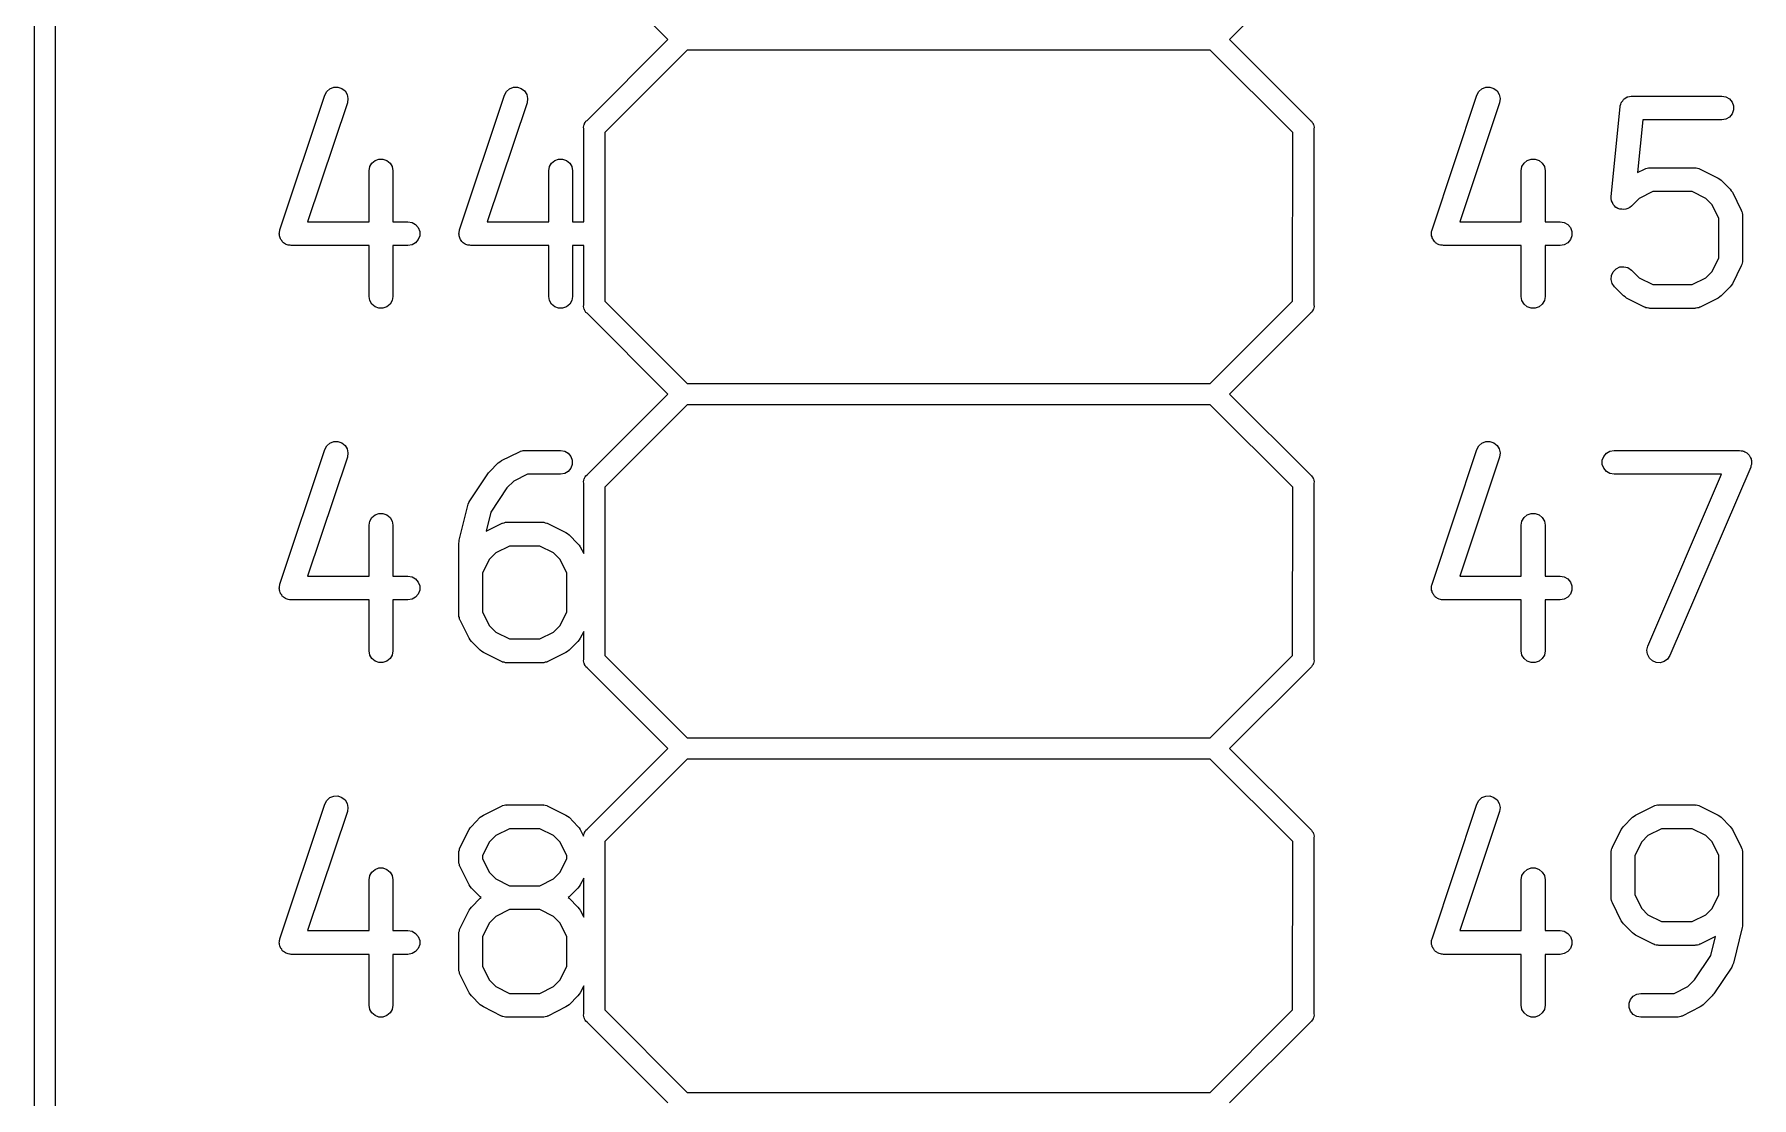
# Model space of a CAD drawing. Extents: x 91 to 202, y -131 to -74.
# Drawn here: x 186.43 to 198.73, y -117.65 to -110.03 of the extents above; entities that cross this region are included whole.
import ezdxf

# ---------------------------------------------------------------- set-up
doc = ezdxf.new("R2010")
doc.units = 0
doc.header["$MEASUREMENT"] = 0
doc.layers.add('BLACK', color=7, linetype='CONTINUOUS')

msp = doc.modelspace()

# ---------------------------------------------------------------- linework, layer by layer
at = {"layer": 'BLACK', "linetype": 'CONTINUOUS'}
for p, q in [((186.425, -120.355), (186.425, -108.667)), ((186.575, -108.667), (186.575, -120.327)), ((190.964, -110.071), (190.385, -109.492)), ((195.568, -109.492), (194.989, -110.071)), ((190.385, -110.65), (190.964, -110.071)), ((194.989, -110.071), (195.568, -110.65)), ((191.103, -110.147), (190.513, -110.737)), ((194.85, -110.147), (191.103, -110.147)), ((195.441, -110.737), (194.85, -110.147)), ((188.184, -111.434), (188.506, -110.469)), ((188.506, -110.469), (188.52, -110.443)), ((188.52, -110.443), (188.542, -110.423)), ((188.542, -110.423), (188.57, -110.412)), ((188.57, -110.412), (188.599, -110.411)), ((188.599, -110.411), (188.627, -110.421)), ((188.627, -110.421), (188.651, -110.439)), ((188.651, -110.439), (188.666, -110.464)), ((188.666, -110.464), (188.672, -110.493)), ((189.471, -111.434), (189.793, -110.469)), ((189.793, -110.469), (189.807, -110.443)), ((189.807, -110.443), (189.829, -110.423)), ((189.829, -110.423), (189.857, -110.412)), ((189.857, -110.412), (189.886, -110.411)), ((189.886, -110.411), (189.914, -110.421)), ((189.914, -110.421), (189.938, -110.439)), ((189.938, -110.439), (189.953, -110.464)), ((189.953, -110.464), (189.959, -110.493)), ((196.439, -111.434), (196.761, -110.469)), ((196.761, -110.469), (196.775, -110.443)), ((196.775, -110.443), (196.797, -110.423)), ((196.797, -110.423), (196.825, -110.412)), ((196.825, -110.412), (196.854, -110.411)), ((196.854, -110.411), (196.882, -110.421)), ((196.882, -110.421), (196.906, -110.439)), ((196.906, -110.439), (196.921, -110.464)), ((196.921, -110.464), (196.927, -110.493)), ((197.816, -110.495), (197.827, -110.489)), ((197.827, -110.489), (197.836, -110.482)), ((197.836, -110.482), (197.839, -110.482)), ((197.839, -110.482), (197.842, -110.48)), ((197.842, -110.48), (197.854, -110.478)), ((197.854, -110.478), (197.865, -110.475)), ((197.865, -110.475), (197.868, -110.475)), ((197.868, -110.475), (197.871, -110.475)), ((197.871, -110.475), (198.515, -110.475)), ((198.515, -110.475), (198.544, -110.48)), ((198.544, -110.48), (198.57, -110.495)), ((188.668, -110.523), (188.383, -111.376)), ((188.672, -110.493), (188.668, -110.523)), ((189.955, -110.523), (189.67, -111.376)), ((189.959, -110.493), (189.955, -110.523)), ((196.923, -110.523), (196.638, -111.376)), ((196.927, -110.493), (196.923, -110.523)), ((197.722, -111.195), (197.786, -110.552)), ((197.786, -110.552), (197.787, -110.549)), ((197.787, -110.545), (197.791, -110.534)), ((197.787, -110.549), (197.787, -110.545)), ((197.791, -110.534), (197.794, -110.523)), ((197.794, -110.523), (197.796, -110.521)), ((197.796, -110.521), (197.797, -110.518)), ((197.797, -110.518), (197.805, -110.509)), ((197.805, -110.509), (197.812, -110.499)), ((197.812, -110.499), (197.814, -110.497)), ((197.814, -110.497), (197.816, -110.495)), ((198.57, -110.495), (198.589, -110.518)), ((198.589, -110.603), (198.57, -110.626)), ((198.589, -110.518), (198.599, -110.545)), ((198.599, -110.575), (198.589, -110.603)), ((198.599, -110.545), (198.599, -110.575)), ((190.36, -110.699), (190.362, -110.689)), ((190.361, -110.709), (190.36, -110.699)), ((190.361, -111.376), (190.361, -110.709)), ((190.362, -110.689), (190.364, -110.679)), ((190.364, -110.679), (190.366, -110.676)), ((190.366, -110.676), (190.367, -110.673)), ((190.367, -110.673), (190.372, -110.665)), ((190.372, -110.665), (190.377, -110.656)), ((190.377, -110.656), (190.385, -110.65)), ((195.568, -110.65), (195.576, -110.656)), ((195.576, -110.656), (195.581, -110.665)), ((195.581, -110.665), (195.587, -110.673)), ((195.587, -110.673), (195.588, -110.676)), ((195.588, -110.676), (195.589, -110.679)), ((195.589, -110.679), (195.591, -110.689)), ((195.591, -110.689), (195.594, -110.699)), ((195.594, -110.699), (195.593, -110.709)), ((195.593, -110.709), (195.593, -111.972)), ((197.949, -110.646), (197.911, -111.024)), ((198.515, -110.646), (197.949, -110.646)), ((198.544, -110.64), (198.515, -110.646)), ((198.57, -110.626), (198.544, -110.64)), ((190.513, -110.737), (190.513, -111.944)), ((195.44, -111.944), (195.441, -110.737)), ((188.823, -111.011), (188.828, -110.981)), ((188.828, -110.981), (188.843, -110.956)), ((188.843, -110.956), (188.866, -110.937)), ((188.866, -110.937), (188.894, -110.927)), ((188.894, -110.927), (188.923, -110.927)), ((188.923, -110.927), (188.951, -110.937)), ((188.951, -110.937), (188.974, -110.956)), ((188.974, -110.956), (188.989, -110.981)), ((188.989, -110.981), (188.994, -111.011)), ((190.11, -111.011), (190.115, -110.981)), ((190.115, -110.981), (190.13, -110.956)), ((190.13, -110.956), (190.153, -110.937)), ((190.153, -110.937), (190.181, -110.927)), ((190.181, -110.927), (190.21, -110.927)), ((190.21, -110.927), (190.238, -110.937)), ((190.238, -110.937), (190.261, -110.956)), ((190.261, -110.956), (190.276, -110.981)), ((190.276, -110.981), (190.281, -111.011)), ((197.078, -111.011), (197.083, -110.981)), ((197.083, -110.981), (197.098, -110.956)), ((197.098, -110.956), (197.121, -110.937)), ((197.121, -110.937), (197.149, -110.927)), ((197.149, -110.927), (197.178, -110.927)), ((197.178, -110.927), (197.206, -110.937)), ((197.206, -110.937), (197.229, -110.956)), ((197.229, -110.956), (197.244, -110.981)), ((197.244, -110.981), (197.249, -111.011)), ((188.823, -111.376), (188.823, -111.011)), ((188.994, -111.011), (188.994, -111.376)), ((190.11, -111.376), (190.11, -111.011)), ((190.281, -111.011), (190.281, -111.376)), ((197.078, -111.376), (197.078, -111.011)), ((197.249, -111.011), (197.249, -111.376)), ((197.911, -111.024), (197.962, -110.999)), ((197.962, -110.999), (197.967, -110.997)), ((197.967, -110.997), (197.971, -110.995)), ((197.971, -110.995), (197.981, -110.993)), ((197.981, -110.993), (197.99, -110.99)), ((197.99, -110.99), (197.995, -110.99)), ((197.995, -110.99), (198, -110.99)), ((198, -110.99), (198.322, -110.99)), ((198.322, -110.99), (198.327, -110.99)), ((198.327, -110.99), (198.331, -110.99)), ((198.331, -110.99), (198.341, -110.993)), ((198.341, -110.993), (198.351, -110.995)), ((198.351, -110.995), (198.355, -110.997)), ((198.355, -110.997), (198.36, -110.999)), ((198.36, -110.999), (198.489, -111.063)), ((198.489, -111.063), (198.5, -111.071)), ((198.5, -111.071), (198.511, -111.079)), ((198.511, -111.079), (198.575, -111.143)), ((197.722, -111.196), (197.722, -111.195)), ((197.723, -111.21), (197.722, -111.196)), ((197.722, -111.196), (197.722, -111.196)), ((197.724, -111.225), (197.723, -111.21)), ((197.725, -111.226), (197.724, -111.225)), ((197.724, -111.225), (197.724, -111.225)), ((197.731, -111.239), (197.725, -111.226)), ((197.922, -111.209), (197.867, -111.264)), ((198.02, -111.16), (197.922, -111.209)), ((198.302, -111.16), (198.02, -111.16)), ((198.4, -111.209), (198.302, -111.16)), ((198.445, -111.254), (198.4, -111.209)), ((198.575, -111.143), (198.583, -111.154)), ((198.583, -111.154), (198.591, -111.165)), ((198.591, -111.165), (198.655, -111.294)), ((197.736, -111.252), (197.731, -111.239)), ((197.737, -111.252), (197.736, -111.252)), ((197.737, -111.253), (197.737, -111.252)), ((197.747, -111.263), (197.737, -111.253)), ((197.757, -111.273), (197.747, -111.263)), ((197.758, -111.273), (197.757, -111.273)), ((197.758, -111.274), (197.758, -111.273)), ((197.771, -111.28), (197.758, -111.274)), ((197.784, -111.286), (197.771, -111.28)), ((197.785, -111.286), (197.784, -111.286)), ((197.784, -111.286), (197.784, -111.286)), ((197.799, -111.287), (197.785, -111.286)), ((197.813, -111.289), (197.799, -111.287)), ((197.814, -111.289), (197.813, -111.289)), ((197.828, -111.285), (197.814, -111.289)), ((197.814, -111.289), (197.814, -111.289)), ((197.842, -111.281), (197.828, -111.285)), ((197.843, -111.281), (197.842, -111.281)), ((197.855, -111.273), (197.843, -111.281)), ((197.843, -111.281), (197.843, -111.281)), ((197.867, -111.265), (197.855, -111.273)), ((197.867, -111.264), (197.867, -111.264)), ((197.867, -111.264), (197.867, -111.265)), ((198.494, -111.352), (198.445, -111.254)), ((198.655, -111.294), (198.657, -111.299)), ((198.657, -111.299), (198.659, -111.303)), ((198.659, -111.303), (198.661, -111.313)), ((198.661, -111.313), (198.664, -111.323)), ((198.664, -111.323), (198.664, -111.327)), ((198.664, -111.327), (198.664, -111.332)), ((198.664, -111.332), (198.664, -111.654)), ((188.18, -111.463), (188.181, -111.455)), ((188.181, -111.47), (188.18, -111.463)), ((188.181, -111.446), (188.183, -111.44)), ((188.181, -111.455), (188.181, -111.446)), ((188.181, -111.476), (188.181, -111.47)), ((188.183, -111.44), (188.184, -111.434)), ((188.383, -111.376), (188.823, -111.376)), ((188.994, -111.376), (189.102, -111.376)), ((189.102, -111.376), (189.131, -111.381)), ((189.131, -111.381), (189.156, -111.396)), ((189.156, -111.396), (189.175, -111.418)), ((189.175, -111.418), (189.186, -111.446)), ((189.186, -111.446), (189.186, -111.476)), ((189.467, -111.463), (189.468, -111.455)), ((189.468, -111.47), (189.467, -111.463)), ((189.468, -111.446), (189.47, -111.44)), ((189.468, -111.455), (189.468, -111.446)), ((189.468, -111.476), (189.468, -111.47)), ((189.47, -111.44), (189.471, -111.434)), ((189.67, -111.376), (190.11, -111.376)), ((190.281, -111.376), (190.361, -111.376)), ((196.435, -111.463), (196.436, -111.455)), ((196.436, -111.47), (196.435, -111.463)), ((196.436, -111.446), (196.438, -111.44)), ((196.436, -111.455), (196.436, -111.446)), ((196.436, -111.476), (196.436, -111.47)), ((196.438, -111.44), (196.439, -111.434)), ((196.638, -111.376), (197.078, -111.376)), ((197.249, -111.376), (197.357, -111.376)), ((197.357, -111.376), (197.386, -111.381)), ((197.386, -111.381), (197.411, -111.396)), ((197.411, -111.396), (197.43, -111.418)), ((197.43, -111.418), (197.441, -111.446)), ((197.441, -111.446), (197.441, -111.476)), ((198.494, -111.634), (198.494, -111.352)), ((188.184, -111.484), (188.181, -111.476)), ((188.186, -111.492), (188.184, -111.484)), ((188.189, -111.498), (188.186, -111.492)), ((188.191, -111.504), (188.189, -111.498)), ((188.197, -111.51), (188.191, -111.504)), ((188.201, -111.518), (188.197, -111.51)), ((188.206, -111.522), (188.201, -111.518)), ((188.21, -111.526), (188.206, -111.522)), ((188.218, -111.531), (188.21, -111.526)), ((188.224, -111.536), (188.218, -111.531)), ((188.23, -111.538), (188.224, -111.536)), ((188.236, -111.541), (188.23, -111.538)), ((188.244, -111.543), (188.236, -111.541)), ((188.253, -111.545), (188.244, -111.543)), ((188.259, -111.545), (188.253, -111.545)), ((188.265, -111.546), (188.259, -111.545)), ((188.823, -111.546), (188.265, -111.546)), ((188.823, -111.911), (188.823, -111.546)), ((189.102, -111.546), (188.994, -111.546)), ((188.994, -111.546), (188.994, -111.911)), ((189.131, -111.541), (189.102, -111.546)), ((189.156, -111.526), (189.131, -111.541)), ((189.175, -111.504), (189.156, -111.526)), ((189.186, -111.476), (189.175, -111.504)), ((189.471, -111.484), (189.468, -111.476)), ((189.473, -111.492), (189.471, -111.484)), ((189.476, -111.498), (189.473, -111.492)), ((189.478, -111.504), (189.476, -111.498)), ((189.484, -111.51), (189.478, -111.504)), ((189.488, -111.518), (189.484, -111.51)), ((189.493, -111.522), (189.488, -111.518)), ((189.497, -111.526), (189.493, -111.522)), ((189.505, -111.531), (189.497, -111.526)), ((189.511, -111.536), (189.505, -111.531)), ((189.517, -111.538), (189.511, -111.536)), ((189.523, -111.541), (189.517, -111.538)), ((189.531, -111.543), (189.523, -111.541)), ((189.539, -111.545), (189.531, -111.543)), ((189.546, -111.545), (189.539, -111.545)), ((189.552, -111.546), (189.546, -111.545)), ((190.11, -111.546), (189.552, -111.546)), ((190.11, -111.911), (190.11, -111.546)), ((190.361, -111.546), (190.281, -111.546)), ((190.281, -111.546), (190.281, -111.911)), ((190.361, -111.972), (190.361, -111.546)), ((196.439, -111.484), (196.436, -111.476)), ((196.441, -111.492), (196.439, -111.484)), ((196.444, -111.498), (196.441, -111.492)), ((196.446, -111.504), (196.444, -111.498)), ((196.452, -111.51), (196.446, -111.504)), ((196.456, -111.518), (196.452, -111.51)), ((196.461, -111.522), (196.456, -111.518)), ((196.465, -111.526), (196.461, -111.522)), ((196.473, -111.531), (196.465, -111.526)), ((196.479, -111.536), (196.473, -111.531)), ((196.485, -111.538), (196.479, -111.536)), ((196.491, -111.541), (196.485, -111.538)), ((196.499, -111.543), (196.491, -111.541)), ((196.508, -111.545), (196.499, -111.543)), ((196.514, -111.545), (196.508, -111.545)), ((196.52, -111.546), (196.514, -111.545)), ((197.078, -111.546), (196.52, -111.546)), ((197.078, -111.911), (197.078, -111.546)), ((197.357, -111.546), (197.249, -111.546)), ((197.249, -111.546), (197.249, -111.911)), ((197.386, -111.541), (197.357, -111.546)), ((197.411, -111.526), (197.386, -111.541)), ((197.43, -111.504), (197.411, -111.526)), ((197.441, -111.476), (197.43, -111.504)), ((197.737, -111.734), (197.758, -111.713)), ((197.758, -111.713), (197.785, -111.7)), ((197.785, -111.7), (197.814, -111.698)), ((197.814, -111.698), (197.843, -111.705)), ((197.843, -111.705), (197.867, -111.722)), ((198.445, -111.732), (198.494, -111.634)), ((198.655, -111.692), (198.591, -111.821)), ((198.657, -111.688), (198.655, -111.692)), ((198.659, -111.683), (198.657, -111.688)), ((198.661, -111.673), (198.659, -111.683)), ((198.664, -111.664), (198.661, -111.673)), ((198.664, -111.654), (198.664, -111.659)), ((198.664, -111.659), (198.664, -111.664)), ((197.722, -111.79), (197.725, -111.761)), ((197.73, -111.819), (197.722, -111.79)), ((197.725, -111.761), (197.737, -111.734)), ((197.747, -111.843), (197.73, -111.819)), ((197.811, -111.907), (197.747, -111.843)), ((197.867, -111.722), (197.922, -111.777)), ((197.922, -111.777), (198.02, -111.826)), ((198.02, -111.826), (198.302, -111.826)), ((198.302, -111.826), (198.4, -111.777)), ((198.4, -111.777), (198.445, -111.732)), ((198.575, -111.843), (198.511, -111.907)), ((198.583, -111.832), (198.575, -111.843)), ((198.591, -111.821), (198.583, -111.832)), ((188.828, -111.941), (188.823, -111.911)), ((188.843, -111.966), (188.828, -111.941)), ((188.866, -111.985), (188.843, -111.966)), ((188.974, -111.966), (188.951, -111.985)), ((188.989, -111.941), (188.974, -111.966)), ((188.994, -111.911), (188.989, -111.941)), ((190.115, -111.941), (190.11, -111.911)), ((190.13, -111.966), (190.115, -111.941)), ((190.153, -111.985), (190.13, -111.966)), ((190.261, -111.966), (190.238, -111.985)), ((190.276, -111.941), (190.261, -111.966)), ((190.281, -111.911), (190.276, -111.941)), ((190.513, -111.944), (191.103, -112.535)), ((194.85, -112.535), (195.44, -111.944)), ((197.083, -111.941), (197.078, -111.911)), ((197.098, -111.966), (197.083, -111.941)), ((197.121, -111.985), (197.098, -111.966)), ((197.229, -111.966), (197.206, -111.985)), ((197.244, -111.941), (197.229, -111.966)), ((197.249, -111.911), (197.244, -111.941)), ((197.822, -111.915), (197.811, -111.907)), ((197.833, -111.923), (197.822, -111.915)), ((197.962, -111.988), (197.833, -111.923)), ((198.489, -111.923), (198.36, -111.988)), ((198.5, -111.915), (198.489, -111.923)), ((198.511, -111.907), (198.5, -111.915)), ((188.894, -111.995), (188.866, -111.985)), ((188.923, -111.995), (188.894, -111.995)), ((188.951, -111.985), (188.923, -111.995)), ((190.181, -111.995), (190.153, -111.985)), ((190.21, -111.995), (190.181, -111.995)), ((190.238, -111.985), (190.21, -111.995)), ((190.36, -111.983), (190.361, -111.972)), ((190.362, -111.992), (190.36, -111.983)), ((190.364, -112.002), (190.362, -111.992)), ((190.366, -112.005), (190.364, -112.002)), ((190.367, -112.008), (190.366, -112.005)), ((190.372, -112.017), (190.367, -112.008)), ((190.377, -112.026), (190.372, -112.017)), ((190.385, -112.032), (190.377, -112.026)), ((190.964, -112.611), (190.385, -112.032)), ((195.568, -112.032), (194.989, -112.611)), ((195.576, -112.026), (195.568, -112.032)), ((195.581, -112.017), (195.576, -112.026)), ((195.587, -112.008), (195.581, -112.017)), ((195.588, -112.005), (195.587, -112.008)), ((195.589, -112.002), (195.588, -112.005)), ((195.591, -111.992), (195.589, -112.002)), ((195.594, -111.983), (195.591, -111.992)), ((195.593, -111.972), (195.594, -111.983)), ((197.149, -111.995), (197.121, -111.985)), ((197.178, -111.995), (197.149, -111.995)), ((197.206, -111.985), (197.178, -111.995)), ((197.967, -111.989), (197.962, -111.988)), ((197.971, -111.992), (197.967, -111.989)), ((197.981, -111.993), (197.971, -111.992)), ((197.99, -111.996), (197.981, -111.993)), ((197.995, -111.996), (197.99, -111.996)), ((198, -111.997), (197.995, -111.996)), ((198.322, -111.997), (198, -111.997)), ((198.327, -111.996), (198.322, -111.997)), ((198.331, -111.996), (198.327, -111.996)), ((198.341, -111.993), (198.331, -111.996)), ((198.351, -111.992), (198.341, -111.993)), ((198.355, -111.989), (198.351, -111.992)), ((198.36, -111.988), (198.355, -111.989)), ((191.103, -112.535), (194.85, -112.535)), ((190.385, -113.19), (190.964, -112.611)), ((191.103, -112.687), (190.513, -113.277)), ((194.85, -112.687), (191.103, -112.687)), ((195.441, -113.277), (194.85, -112.687)), ((194.989, -112.611), (195.568, -113.19)), ((188.184, -113.974), (188.506, -113.009)), ((188.668, -113.063), (188.383, -113.916)), ((188.506, -113.009), (188.52, -112.983)), ((188.52, -112.983), (188.542, -112.963)), ((188.542, -112.963), (188.57, -112.952)), ((188.57, -112.952), (188.599, -112.951)), ((188.599, -112.951), (188.627, -112.961)), ((188.627, -112.961), (188.651, -112.979)), ((188.651, -112.979), (188.666, -113.004)), ((188.666, -113.004), (188.672, -113.033)), ((188.672, -113.033), (188.668, -113.063)), ((189.771, -113.088), (189.9, -113.024)), ((189.9, -113.024), (189.905, -113.022)), ((189.905, -113.022), (189.909, -113.02)), ((189.909, -113.02), (189.919, -113.018)), ((189.919, -113.018), (189.928, -113.015)), ((189.928, -113.015), (189.933, -113.016)), ((189.933, -113.016), (189.938, -113.015)), ((189.938, -113.015), (190.195, -113.015)), ((190.195, -113.015), (190.225, -113.02)), ((190.225, -113.02), (190.25, -113.035)), ((190.25, -113.035), (190.269, -113.058)), ((190.269, -113.058), (190.279, -113.085)), ((196.439, -113.974), (196.761, -113.009)), ((196.923, -113.063), (196.638, -113.916)), ((196.761, -113.009), (196.775, -112.983)), ((196.775, -112.983), (196.797, -112.963)), ((196.797, -112.963), (196.825, -112.952)), ((196.825, -112.952), (196.854, -112.951)), ((196.854, -112.951), (196.882, -112.961)), ((196.882, -112.961), (196.906, -112.979)), ((196.906, -112.979), (196.921, -113.004)), ((196.921, -113.004), (196.927, -113.033)), ((196.927, -113.033), (196.923, -113.063)), ((197.659, -113.085), (197.669, -113.058)), ((197.669, -113.058), (197.688, -113.035)), ((197.688, -113.035), (197.713, -113.02)), ((197.713, -113.02), (197.743, -113.015)), ((197.743, -113.015), (198.643, -113.015)), ((198.643, -113.015), (198.653, -113.017)), ((198.653, -113.017), (198.663, -113.017)), ((198.663, -113.017), (198.668, -113.019)), ((198.668, -113.019), (198.673, -113.02)), ((198.673, -113.02), (198.681, -113.025)), ((198.681, -113.025), (198.69, -113.029)), ((198.69, -113.029), (198.694, -113.032)), ((198.694, -113.032), (198.698, -113.035)), ((198.698, -113.035), (198.705, -113.042)), ((198.705, -113.042), (198.712, -113.049)), ((198.712, -113.049), (198.714, -113.054)), ((198.714, -113.054), (198.717, -113.058)), ((198.717, -113.058), (198.721, -113.067)), ((198.721, -113.067), (198.725, -113.076)), ((189.545, -113.375), (189.674, -113.182)), ((189.674, -113.182), (189.68, -113.175)), ((189.68, -113.175), (189.685, -113.169)), ((189.685, -113.169), (189.749, -113.104)), ((189.749, -113.104), (189.76, -113.096)), ((189.76, -113.096), (189.771, -113.088)), ((189.958, -113.186), (189.86, -113.235)), ((190.195, -113.186), (189.958, -113.186)), ((190.225, -113.18), (190.195, -113.186)), ((190.25, -113.166), (190.225, -113.18)), ((190.269, -113.143), (190.25, -113.166)), ((190.279, -113.115), (190.269, -113.143)), ((190.279, -113.085), (190.279, -113.115)), ((190.372, -113.205), (190.377, -113.196)), ((190.377, -113.196), (190.385, -113.19)), ((195.568, -113.19), (195.576, -113.196)), ((195.576, -113.196), (195.581, -113.205)), ((197.659, -113.115), (197.659, -113.085)), ((197.669, -113.143), (197.659, -113.115)), ((197.688, -113.166), (197.669, -113.143)), ((197.713, -113.18), (197.688, -113.166)), ((197.743, -113.186), (197.713, -113.18)), ((198.514, -113.186), (197.743, -113.186)), ((197.986, -114.418), (198.514, -113.186)), ((198.722, -113.134), (198.143, -114.485)), ((198.724, -113.124), (198.722, -113.134)), ((198.728, -113.115), (198.724, -113.124)), ((198.725, -113.076), (198.726, -113.081)), ((198.726, -113.081), (198.728, -113.085)), ((198.728, -113.085), (198.728, -113.095)), ((198.728, -113.095), (198.729, -113.105)), ((198.729, -113.105), (198.728, -113.11)), ((198.728, -113.11), (198.728, -113.115)), ((189.811, -113.283), (189.696, -113.457)), ((189.86, -113.235), (189.811, -113.283)), ((190.36, -113.239), (190.362, -113.229)), ((190.361, -113.249), (190.36, -113.239)), ((190.361, -113.754), (190.361, -113.249)), ((190.362, -113.229), (190.364, -113.219)), ((190.364, -113.219), (190.366, -113.216)), ((190.366, -113.216), (190.367, -113.213)), ((190.367, -113.213), (190.372, -113.205)), ((190.513, -113.277), (190.513, -114.484)), ((195.44, -114.484), (195.441, -113.277)), ((195.581, -113.205), (195.587, -113.213)), ((195.587, -113.213), (195.588, -113.216)), ((195.588, -113.216), (195.589, -113.219)), ((195.589, -113.219), (195.591, -113.229)), ((195.591, -113.229), (195.594, -113.239)), ((195.594, -113.239), (195.593, -113.249)), ((195.593, -113.249), (195.593, -114.512)), ((189.469, -113.659), (189.534, -113.401)), ((189.534, -113.401), (189.539, -113.388)), ((189.539, -113.388), (189.545, -113.375)), ((188.823, -113.551), (188.828, -113.521)), ((188.823, -113.916), (188.823, -113.551)), ((188.828, -113.521), (188.843, -113.496)), ((188.843, -113.496), (188.866, -113.477)), ((188.866, -113.477), (188.894, -113.467)), ((188.894, -113.467), (188.923, -113.467)), ((188.923, -113.467), (188.951, -113.477)), ((188.951, -113.477), (188.974, -113.496)), ((188.974, -113.496), (188.989, -113.521)), ((188.989, -113.521), (188.994, -113.551)), ((188.994, -113.551), (188.994, -113.916)), ((189.696, -113.457), (189.661, -113.594)), ((189.661, -113.594), (189.771, -113.539)), ((189.771, -113.539), (189.776, -113.537)), ((189.776, -113.537), (189.78, -113.535)), ((189.78, -113.535), (189.79, -113.533)), ((189.79, -113.533), (189.8, -113.53)), ((189.8, -113.53), (189.805, -113.53)), ((189.805, -113.53), (189.809, -113.53)), ((189.809, -113.53), (190.067, -113.53)), ((190.067, -113.53), (190.072, -113.53)), ((190.072, -113.53), (190.076, -113.53)), ((190.076, -113.53), (190.086, -113.533)), ((190.086, -113.533), (190.096, -113.535)), ((190.096, -113.535), (190.1, -113.537)), ((190.1, -113.537), (190.105, -113.539)), ((190.105, -113.539), (190.234, -113.603)), ((197.078, -113.551), (197.083, -113.521)), ((197.078, -113.916), (197.078, -113.551)), ((197.083, -113.521), (197.098, -113.496)), ((197.098, -113.496), (197.121, -113.477)), ((197.121, -113.477), (197.149, -113.467)), ((197.149, -113.467), (197.178, -113.467)), ((197.178, -113.467), (197.206, -113.477)), ((197.206, -113.477), (197.229, -113.496)), ((197.229, -113.496), (197.244, -113.521)), ((197.244, -113.521), (197.249, -113.551)), ((197.249, -113.551), (197.249, -113.916)), ((189.467, -113.679), (189.468, -113.669)), ((189.467, -114.194), (189.467, -113.679)), ((189.468, -113.669), (189.469, -113.659)), ((190.234, -113.603), (190.245, -113.611)), ((190.245, -113.611), (190.256, -113.619)), ((190.256, -113.619), (190.32, -113.683)), ((190.32, -113.683), (190.328, -113.694)), ((189.686, -113.794), (189.637, -113.892)), ((189.731, -113.749), (189.686, -113.794)), ((189.829, -113.7), (189.731, -113.749)), ((190.047, -113.7), (189.829, -113.7)), ((190.145, -113.749), (190.047, -113.7)), ((190.19, -113.794), (190.145, -113.749)), ((190.239, -113.892), (190.19, -113.794)), ((190.328, -113.694), (190.336, -113.705)), ((190.336, -113.705), (190.361, -113.754)), ((188.383, -113.916), (188.823, -113.916)), ((188.994, -113.916), (189.102, -113.916)), ((189.102, -113.916), (189.131, -113.921)), ((189.131, -113.921), (189.156, -113.936)), ((189.637, -113.892), (189.637, -114.174)), ((190.239, -114.174), (190.239, -113.892)), ((196.638, -113.916), (197.078, -113.916)), ((197.249, -113.916), (197.357, -113.916)), ((197.357, -113.916), (197.386, -113.921)), ((197.386, -113.921), (197.411, -113.936)), ((188.18, -114.003), (188.181, -113.995)), ((188.181, -114.01), (188.18, -114.003)), ((188.181, -113.986), (188.183, -113.98)), ((188.181, -113.995), (188.181, -113.986)), ((188.181, -114.016), (188.181, -114.01)), ((188.184, -114.024), (188.181, -114.016)), ((188.183, -113.98), (188.184, -113.974)), ((188.186, -114.032), (188.184, -114.024)), ((188.189, -114.038), (188.186, -114.032)), ((188.191, -114.044), (188.189, -114.038)), ((188.197, -114.05), (188.191, -114.044)), ((188.201, -114.058), (188.197, -114.05)), ((188.206, -114.062), (188.201, -114.058)), ((189.156, -113.936), (189.175, -113.958)), ((189.175, -114.044), (189.156, -114.066)), ((189.175, -113.958), (189.186, -113.986)), ((189.186, -114.016), (189.175, -114.044)), ((189.186, -113.986), (189.186, -114.016)), ((196.435, -114.003), (196.436, -113.995)), ((196.436, -114.01), (196.435, -114.003)), ((196.436, -113.986), (196.438, -113.98)), ((196.436, -113.995), (196.436, -113.986)), ((196.436, -114.016), (196.436, -114.01)), ((196.439, -114.024), (196.436, -114.016)), ((196.438, -113.98), (196.439, -113.974)), ((196.441, -114.032), (196.439, -114.024)), ((196.444, -114.038), (196.441, -114.032)), ((196.446, -114.044), (196.444, -114.038)), ((196.452, -114.05), (196.446, -114.044)), ((196.456, -114.058), (196.452, -114.05)), ((196.461, -114.062), (196.456, -114.058)), ((197.411, -113.936), (197.43, -113.958)), ((197.43, -114.044), (197.411, -114.066)), ((197.43, -113.958), (197.441, -113.986)), ((197.441, -114.016), (197.43, -114.044)), ((197.441, -113.986), (197.441, -114.016)), ((188.21, -114.066), (188.206, -114.062)), ((188.218, -114.071), (188.21, -114.066)), ((188.224, -114.076), (188.218, -114.071)), ((188.23, -114.078), (188.224, -114.076)), ((188.236, -114.081), (188.23, -114.078)), ((188.244, -114.083), (188.236, -114.081)), ((188.253, -114.085), (188.244, -114.083)), ((188.259, -114.085), (188.253, -114.085)), ((188.265, -114.086), (188.259, -114.085)), ((188.823, -114.086), (188.265, -114.086)), ((188.823, -114.451), (188.823, -114.086)), ((189.102, -114.086), (188.994, -114.086)), ((188.994, -114.086), (188.994, -114.451)), ((189.131, -114.081), (189.102, -114.086)), ((189.156, -114.066), (189.131, -114.081)), ((189.637, -114.174), (189.686, -114.272)), ((190.19, -114.272), (190.239, -114.174)), ((196.465, -114.066), (196.461, -114.062)), ((196.473, -114.071), (196.465, -114.066)), ((196.479, -114.076), (196.473, -114.071)), ((196.485, -114.078), (196.479, -114.076)), ((196.491, -114.081), (196.485, -114.078)), ((196.499, -114.083), (196.491, -114.081)), ((196.508, -114.085), (196.499, -114.083)), ((196.514, -114.085), (196.508, -114.085)), ((196.52, -114.086), (196.514, -114.085)), ((197.078, -114.086), (196.52, -114.086)), ((197.078, -114.451), (197.078, -114.086)), ((197.357, -114.086), (197.249, -114.086)), ((197.249, -114.086), (197.249, -114.451)), ((197.386, -114.081), (197.357, -114.086)), ((197.411, -114.066), (197.386, -114.081)), ((189.467, -114.199), (189.467, -114.194)), ((189.467, -114.204), (189.467, -114.199)), ((189.47, -114.213), (189.467, -114.204)), ((189.472, -114.223), (189.47, -114.213)), ((189.474, -114.228), (189.472, -114.223)), ((189.476, -114.232), (189.474, -114.228)), ((189.54, -114.361), (189.476, -114.232)), ((189.686, -114.272), (189.731, -114.317)), ((190.145, -114.317), (190.19, -114.272)), ((189.548, -114.372), (189.54, -114.361)), ((189.556, -114.383), (189.548, -114.372)), ((189.62, -114.447), (189.556, -114.383)), ((189.731, -114.317), (189.829, -114.366)), ((189.829, -114.366), (190.047, -114.366)), ((190.047, -114.366), (190.145, -114.317)), ((190.32, -114.383), (190.256, -114.447)), ((190.328, -114.372), (190.32, -114.383)), ((190.336, -114.361), (190.328, -114.372)), ((190.361, -114.312), (190.336, -114.361)), ((190.361, -114.512), (190.361, -114.312)), ((197.979, -114.447), (197.986, -114.418)), ((188.828, -114.481), (188.823, -114.451)), ((188.843, -114.506), (188.828, -114.481)), ((188.866, -114.525), (188.843, -114.506)), ((188.894, -114.535), (188.866, -114.525)), ((188.923, -114.535), (188.894, -114.535)), ((188.951, -114.525), (188.923, -114.535)), ((188.974, -114.506), (188.951, -114.525)), ((188.989, -114.481), (188.974, -114.506)), ((188.994, -114.451), (188.989, -114.481)), ((189.632, -114.455), (189.62, -114.447)), ((189.642, -114.463), (189.632, -114.455)), ((189.771, -114.528), (189.642, -114.463)), ((189.776, -114.529), (189.771, -114.528)), ((189.78, -114.532), (189.776, -114.529)), ((189.79, -114.533), (189.78, -114.532)), ((189.8, -114.536), (189.79, -114.533)), ((189.805, -114.536), (189.8, -114.536)), ((189.809, -114.537), (189.805, -114.536)), ((190.067, -114.537), (189.809, -114.537)), ((190.072, -114.536), (190.067, -114.537)), ((190.076, -114.536), (190.072, -114.536)), ((190.086, -114.533), (190.076, -114.536)), ((190.096, -114.532), (190.086, -114.533)), ((190.1, -114.529), (190.096, -114.532)), ((190.105, -114.528), (190.1, -114.529)), ((190.234, -114.463), (190.105, -114.528)), ((190.245, -114.455), (190.234, -114.463)), ((190.256, -114.447), (190.245, -114.455)), ((190.36, -114.523), (190.361, -114.512)), ((190.362, -114.532), (190.36, -114.523)), ((190.364, -114.542), (190.362, -114.532)), ((190.366, -114.545), (190.364, -114.542)), ((190.367, -114.548), (190.366, -114.545)), ((190.372, -114.557), (190.367, -114.548)), ((190.513, -114.484), (191.103, -115.075)), ((194.85, -115.075), (195.44, -114.484)), ((195.587, -114.548), (195.581, -114.557)), ((195.588, -114.545), (195.587, -114.548)), ((195.589, -114.542), (195.588, -114.545)), ((195.591, -114.532), (195.589, -114.542)), ((195.594, -114.523), (195.591, -114.532)), ((195.593, -114.512), (195.594, -114.523)), ((197.083, -114.481), (197.078, -114.451)), ((197.098, -114.506), (197.083, -114.481)), ((197.121, -114.525), (197.098, -114.506)), ((197.149, -114.535), (197.121, -114.525)), ((197.178, -114.535), (197.149, -114.535)), ((197.206, -114.525), (197.178, -114.535)), ((197.229, -114.506), (197.206, -114.525)), ((197.244, -114.481), (197.229, -114.506)), ((197.249, -114.451), (197.244, -114.481)), ((197.983, -114.476), (197.979, -114.447)), ((197.996, -114.503), (197.983, -114.476)), ((198.018, -114.523), (197.996, -114.503)), ((198.045, -114.535), (198.018, -114.523)), ((198.074, -114.536), (198.045, -114.535)), ((198.103, -114.528), (198.074, -114.536)), ((198.127, -114.51), (198.103, -114.528)), ((198.143, -114.485), (198.127, -114.51)), ((190.377, -114.566), (190.372, -114.557)), ((190.385, -114.572), (190.377, -114.566)), ((190.964, -115.151), (190.385, -114.572)), ((195.568, -114.572), (194.989, -115.151)), ((195.576, -114.566), (195.568, -114.572)), ((195.581, -114.557), (195.576, -114.566)), ((190.385, -115.73), (190.964, -115.151)), ((191.103, -115.075), (194.85, -115.075)), ((194.989, -115.151), (195.568, -115.73)), ((191.103, -115.227), (190.513, -115.817)), ((194.85, -115.227), (191.103, -115.227)), ((195.441, -115.817), (194.85, -115.227)), ((188.506, -115.549), (188.52, -115.523)), ((188.52, -115.523), (188.542, -115.503)), ((188.542, -115.503), (188.57, -115.492)), ((188.57, -115.492), (188.599, -115.491)), ((188.599, -115.491), (188.627, -115.501)), ((188.627, -115.501), (188.651, -115.519)), ((188.651, -115.519), (188.666, -115.544)), ((196.761, -115.549), (196.775, -115.523)), ((196.775, -115.523), (196.797, -115.503)), ((196.797, -115.503), (196.825, -115.492)), ((196.825, -115.492), (196.854, -115.491)), ((196.854, -115.491), (196.882, -115.501)), ((196.882, -115.501), (196.906, -115.519)), ((196.906, -115.519), (196.921, -115.544)), ((188.184, -116.514), (188.506, -115.549)), ((188.668, -115.603), (188.383, -116.456)), ((188.666, -115.544), (188.672, -115.573)), ((188.672, -115.573), (188.668, -115.603)), ((189.556, -115.709), (189.62, -115.644)), ((189.62, -115.644), (189.632, -115.636)), ((189.632, -115.636), (189.642, -115.628)), ((189.642, -115.628), (189.771, -115.564)), ((189.771, -115.564), (189.776, -115.562)), ((189.776, -115.562), (189.78, -115.56)), ((189.78, -115.56), (189.79, -115.558)), ((189.79, -115.558), (189.8, -115.555)), ((189.8, -115.555), (189.805, -115.556)), ((189.805, -115.556), (189.809, -115.555)), ((189.809, -115.555), (190.067, -115.555)), ((190.067, -115.555), (190.072, -115.556)), ((190.072, -115.556), (190.076, -115.555)), ((190.076, -115.555), (190.086, -115.558)), ((190.086, -115.558), (190.096, -115.56)), ((190.096, -115.56), (190.1, -115.562)), ((190.1, -115.562), (190.105, -115.564)), ((190.105, -115.564), (190.234, -115.628)), ((190.234, -115.628), (190.245, -115.636)), ((190.245, -115.636), (190.256, -115.644)), ((190.256, -115.644), (190.32, -115.709)), ((196.439, -116.514), (196.761, -115.549)), ((196.923, -115.603), (196.638, -116.456)), ((196.921, -115.544), (196.927, -115.573)), ((196.927, -115.573), (196.923, -115.603)), ((197.811, -115.709), (197.875, -115.644)), ((197.875, -115.644), (197.887, -115.636)), ((197.887, -115.636), (197.897, -115.628)), ((197.897, -115.628), (198.026, -115.564)), ((198.026, -115.564), (198.031, -115.562)), ((198.031, -115.562), (198.035, -115.56)), ((198.035, -115.56), (198.045, -115.558)), ((198.045, -115.558), (198.055, -115.555)), ((198.055, -115.555), (198.06, -115.556)), ((198.06, -115.556), (198.064, -115.555)), ((198.064, -115.555), (198.322, -115.555)), ((198.322, -115.555), (198.327, -115.556)), ((198.327, -115.556), (198.331, -115.555)), ((198.331, -115.555), (198.341, -115.558)), ((198.341, -115.558), (198.351, -115.56)), ((198.351, -115.56), (198.355, -115.562)), ((198.355, -115.562), (198.36, -115.564)), ((198.36, -115.564), (198.489, -115.628)), ((198.489, -115.628), (198.5, -115.636)), ((198.5, -115.636), (198.511, -115.644)), ((198.511, -115.644), (198.575, -115.709)), ((189.476, -115.859), (189.54, -115.731)), ((189.54, -115.731), (189.548, -115.72)), ((189.548, -115.72), (189.556, -115.709)), ((189.731, -115.775), (189.686, -115.819)), ((189.829, -115.726), (189.731, -115.775)), ((190.047, -115.726), (189.829, -115.726)), ((190.145, -115.775), (190.047, -115.726)), ((190.19, -115.819), (190.145, -115.775)), ((190.32, -115.709), (190.328, -115.72)), ((190.328, -115.72), (190.336, -115.731)), ((190.336, -115.731), (190.36, -115.778)), ((190.36, -115.778), (190.362, -115.769)), ((190.362, -115.769), (190.364, -115.759)), ((190.364, -115.759), (190.366, -115.756)), ((190.366, -115.756), (190.367, -115.753)), ((190.367, -115.753), (190.372, -115.745)), ((190.372, -115.745), (190.377, -115.736)), ((190.377, -115.736), (190.385, -115.73)), ((195.568, -115.73), (195.576, -115.736)), ((195.576, -115.736), (195.581, -115.745)), ((195.581, -115.745), (195.587, -115.753)), ((195.587, -115.753), (195.588, -115.756)), ((195.588, -115.756), (195.589, -115.759)), ((195.589, -115.759), (195.591, -115.769)), ((195.591, -115.769), (195.594, -115.779)), ((195.594, -115.779), (195.593, -115.789)), ((197.731, -115.859), (197.795, -115.731)), ((197.795, -115.731), (197.803, -115.72)), ((197.803, -115.72), (197.811, -115.709)), ((197.986, -115.775), (197.941, -115.819)), ((198.084, -115.726), (197.986, -115.775)), ((198.302, -115.726), (198.084, -115.726)), ((198.4, -115.775), (198.302, -115.726)), ((198.445, -115.819), (198.4, -115.775)), ((198.575, -115.709), (198.583, -115.72)), ((198.583, -115.72), (198.591, -115.731)), ((198.591, -115.731), (198.655, -115.859)), ((189.467, -115.888), (189.47, -115.878)), ((189.467, -115.893), (189.467, -115.888)), ((189.467, -115.898), (189.467, -115.893)), ((189.467, -115.962), (189.467, -115.898)), ((189.47, -115.878), (189.472, -115.868)), ((189.472, -115.868), (189.474, -115.864)), ((189.474, -115.864), (189.476, -115.859)), ((189.686, -115.819), (189.637, -115.918)), ((190.239, -115.918), (190.19, -115.819)), ((190.513, -115.817), (190.513, -117.024)), ((195.44, -117.024), (195.441, -115.817)), ((195.593, -115.789), (195.593, -117.052)), ((197.722, -115.888), (197.725, -115.878)), ((197.722, -115.893), (197.722, -115.888)), ((197.722, -115.898), (197.722, -115.893)), ((197.722, -116.219), (197.722, -115.898)), ((197.725, -115.878), (197.727, -115.868)), ((197.727, -115.868), (197.729, -115.864)), ((197.729, -115.864), (197.731, -115.859)), ((197.941, -115.819), (197.892, -115.918)), ((198.494, -115.918), (198.445, -115.819)), ((198.655, -115.859), (198.657, -115.864)), ((198.657, -115.864), (198.659, -115.868)), ((198.659, -115.868), (198.661, -115.878)), ((198.661, -115.878), (198.664, -115.888)), ((198.664, -115.888), (198.664, -115.893)), ((198.664, -115.893), (198.664, -115.898)), ((198.664, -115.898), (198.664, -116.412)), ((188.843, -116.036), (188.866, -116.017)), ((188.866, -116.017), (188.894, -116.007)), ((188.894, -116.007), (188.923, -116.007)), ((188.923, -116.007), (188.951, -116.017)), ((188.951, -116.017), (188.974, -116.036)), ((189.467, -115.967), (189.467, -115.962)), ((189.467, -115.972), (189.467, -115.967)), ((189.47, -115.981), (189.467, -115.972)), ((189.472, -115.991), (189.47, -115.981)), ((189.474, -115.995), (189.472, -115.991)), ((189.476, -116), (189.474, -115.995)), ((189.54, -116.129), (189.476, -116)), ((189.637, -115.918), (189.637, -115.942)), ((189.637, -115.942), (189.686, -116.04)), ((190.19, -116.04), (190.239, -115.942)), ((190.239, -115.942), (190.239, -115.918)), ((197.098, -116.036), (197.121, -116.017)), ((197.121, -116.017), (197.149, -116.007)), ((197.149, -116.007), (197.178, -116.007)), ((197.178, -116.007), (197.206, -116.017)), ((197.206, -116.017), (197.229, -116.036)), ((197.892, -115.918), (197.892, -116.199)), ((198.494, -116.199), (198.494, -115.918)), ((188.823, -116.091), (188.828, -116.061)), ((188.823, -116.456), (188.823, -116.091)), ((188.828, -116.061), (188.843, -116.036)), ((188.974, -116.036), (188.989, -116.061)), ((188.989, -116.061), (188.994, -116.091)), ((188.994, -116.091), (188.994, -116.456)), ((189.548, -116.14), (189.54, -116.129)), ((189.556, -116.151), (189.548, -116.14)), ((189.686, -116.04), (189.731, -116.085)), ((189.731, -116.085), (189.829, -116.134)), ((189.829, -116.134), (190.047, -116.134)), ((190.047, -116.134), (190.145, -116.085)), ((190.145, -116.085), (190.19, -116.04)), ((190.328, -116.14), (190.32, -116.151)), ((190.336, -116.129), (190.328, -116.14)), ((190.361, -116.08), (190.336, -116.129)), ((190.361, -116.359), (190.361, -116.08)), ((197.078, -116.091), (197.083, -116.061)), ((197.078, -116.456), (197.078, -116.091)), ((197.083, -116.061), (197.098, -116.036)), ((197.229, -116.036), (197.244, -116.061)), ((197.244, -116.061), (197.249, -116.091)), ((197.249, -116.091), (197.249, -116.456)), ((189.62, -116.215), (189.556, -116.151)), ((189.556, -116.288), (189.62, -116.223)), ((189.626, -116.219), (189.62, -116.215)), ((189.62, -116.223), (189.626, -116.219)), ((190.256, -116.215), (190.25, -116.219)), ((190.25, -116.219), (190.256, -116.223)), ((190.32, -116.151), (190.256, -116.215)), ((190.256, -116.223), (190.32, -116.288)), ((197.722, -116.224), (197.722, -116.219)), ((197.722, -116.229), (197.722, -116.224)), ((197.725, -116.239), (197.722, -116.229)), ((197.727, -116.248), (197.725, -116.239)), ((197.729, -116.253), (197.727, -116.248)), ((197.731, -116.257), (197.729, -116.253)), ((197.795, -116.386), (197.731, -116.257)), ((197.892, -116.199), (197.941, -116.297)), ((198.445, -116.297), (198.494, -116.199)), ((189.476, -116.439), (189.54, -116.31)), ((189.54, -116.31), (189.548, -116.299)), ((189.548, -116.299), (189.556, -116.288)), ((189.731, -116.354), (189.686, -116.399)), ((189.829, -116.305), (189.731, -116.354)), ((190.047, -116.305), (189.829, -116.305)), ((190.145, -116.354), (190.047, -116.305)), ((190.19, -116.399), (190.145, -116.354)), ((190.32, -116.288), (190.328, -116.299)), ((190.328, -116.299), (190.336, -116.31)), ((190.336, -116.31), (190.361, -116.359)), ((197.803, -116.397), (197.795, -116.386)), ((197.941, -116.297), (197.986, -116.342)), ((197.986, -116.342), (198.084, -116.391)), ((198.084, -116.391), (198.302, -116.391)), ((198.302, -116.391), (198.4, -116.342)), ((198.4, -116.342), (198.445, -116.297)), ((188.183, -116.52), (188.184, -116.514)), ((188.383, -116.456), (188.823, -116.456)), ((188.994, -116.456), (189.102, -116.456)), ((189.102, -116.456), (189.131, -116.461)), ((189.131, -116.461), (189.156, -116.476)), ((189.156, -116.476), (189.175, -116.498)), ((189.175, -116.498), (189.186, -116.526)), ((189.467, -116.467), (189.47, -116.457)), ((189.467, -116.472), (189.467, -116.467)), ((189.467, -116.477), (189.467, -116.472)), ((189.467, -116.734), (189.467, -116.477)), ((189.47, -116.457), (189.472, -116.447)), ((189.472, -116.447), (189.474, -116.443)), ((189.474, -116.443), (189.476, -116.439)), ((189.686, -116.399), (189.637, -116.497)), ((189.637, -116.497), (189.637, -116.714)), ((190.239, -116.497), (190.19, -116.399)), ((190.239, -116.714), (190.239, -116.497)), ((196.438, -116.52), (196.439, -116.514)), ((196.638, -116.456), (197.078, -116.456)), ((197.249, -116.456), (197.357, -116.456)), ((197.357, -116.456), (197.386, -116.461)), ((197.386, -116.461), (197.411, -116.476)), ((197.411, -116.476), (197.43, -116.498)), ((197.43, -116.498), (197.441, -116.526)), ((197.811, -116.408), (197.803, -116.397)), ((197.875, -116.473), (197.811, -116.408)), ((197.887, -116.481), (197.875, -116.473)), ((197.897, -116.489), (197.887, -116.481)), ((198.026, -116.553), (197.897, -116.489)), ((198.47, -116.498), (198.36, -116.553)), ((198.436, -116.635), (198.47, -116.498)), ((198.662, -116.433), (198.598, -116.69)), ((198.663, -116.423), (198.662, -116.433)), ((198.664, -116.412), (198.663, -116.423)), ((188.18, -116.543), (188.181, -116.535)), ((188.181, -116.55), (188.18, -116.543)), ((188.181, -116.526), (188.183, -116.52)), ((188.181, -116.535), (188.181, -116.526)), ((188.181, -116.556), (188.181, -116.55)), ((188.184, -116.564), (188.181, -116.556)), ((188.186, -116.572), (188.184, -116.564)), ((188.189, -116.578), (188.186, -116.572)), ((188.191, -116.584), (188.189, -116.578)), ((188.197, -116.59), (188.191, -116.584)), ((188.201, -116.598), (188.197, -116.59)), ((188.206, -116.602), (188.201, -116.598)), ((188.21, -116.606), (188.206, -116.602)), ((188.218, -116.611), (188.21, -116.606)), ((188.224, -116.616), (188.218, -116.611)), ((188.23, -116.618), (188.224, -116.616)), ((188.236, -116.621), (188.23, -116.618)), ((188.244, -116.623), (188.236, -116.621)), ((188.253, -116.625), (188.244, -116.623)), ((188.259, -116.625), (188.253, -116.625)), ((188.265, -116.626), (188.259, -116.625)), ((188.823, -116.626), (188.265, -116.626)), ((188.823, -116.991), (188.823, -116.626)), ((189.102, -116.626), (188.994, -116.626)), ((188.994, -116.626), (188.994, -116.991)), ((189.131, -116.621), (189.102, -116.626)), ((189.156, -116.606), (189.131, -116.621)), ((189.175, -116.584), (189.156, -116.606)), ((189.186, -116.556), (189.175, -116.584)), ((189.186, -116.526), (189.186, -116.556)), ((196.435, -116.543), (196.436, -116.535)), ((196.436, -116.55), (196.435, -116.543)), ((196.436, -116.526), (196.438, -116.52)), ((196.436, -116.535), (196.436, -116.526)), ((196.436, -116.556), (196.436, -116.55)), ((196.439, -116.564), (196.436, -116.556)), ((196.441, -116.572), (196.439, -116.564)), ((196.444, -116.578), (196.441, -116.572)), ((196.446, -116.584), (196.444, -116.578)), ((196.452, -116.59), (196.446, -116.584)), ((196.456, -116.598), (196.452, -116.59)), ((196.461, -116.602), (196.456, -116.598)), ((196.465, -116.606), (196.461, -116.602)), ((196.473, -116.611), (196.465, -116.606)), ((196.479, -116.616), (196.473, -116.611)), ((196.485, -116.618), (196.479, -116.616)), ((196.491, -116.621), (196.485, -116.618)), ((196.499, -116.623), (196.491, -116.621)), ((196.508, -116.625), (196.499, -116.623)), ((196.514, -116.625), (196.508, -116.625)), ((196.52, -116.626), (196.514, -116.625)), ((197.078, -116.626), (196.52, -116.626)), ((197.078, -116.991), (197.078, -116.626)), ((197.357, -116.626), (197.249, -116.626)), ((197.249, -116.626), (197.249, -116.991)), ((197.386, -116.621), (197.357, -116.626)), ((197.411, -116.606), (197.386, -116.621)), ((197.43, -116.584), (197.411, -116.606)), ((197.441, -116.556), (197.43, -116.584)), ((197.441, -116.526), (197.441, -116.556)), ((198.031, -116.554), (198.026, -116.553)), ((198.035, -116.557), (198.031, -116.554)), ((198.045, -116.559), (198.035, -116.557)), ((198.055, -116.561), (198.045, -116.559)), ((198.06, -116.561), (198.055, -116.561)), ((198.064, -116.562), (198.06, -116.561)), ((198.322, -116.562), (198.064, -116.562)), ((198.32, -116.808), (198.436, -116.635)), ((198.327, -116.561), (198.322, -116.562)), ((198.331, -116.561), (198.327, -116.561)), ((198.341, -116.559), (198.331, -116.561)), ((198.351, -116.557), (198.341, -116.559)), ((198.355, -116.554), (198.351, -116.557)), ((198.36, -116.553), (198.355, -116.554)), ((189.467, -116.739), (189.467, -116.734)), ((189.467, -116.744), (189.467, -116.739)), ((189.47, -116.753), (189.467, -116.744)), ((189.472, -116.763), (189.47, -116.753)), ((189.474, -116.768), (189.472, -116.763)), ((189.637, -116.714), (189.686, -116.812)), ((190.19, -116.812), (190.239, -116.714)), ((198.586, -116.717), (198.457, -116.91)), ((198.592, -116.704), (198.586, -116.717)), ((198.598, -116.69), (198.592, -116.704)), ((189.476, -116.772), (189.474, -116.768)), ((189.54, -116.901), (189.476, -116.772)), ((189.686, -116.812), (189.731, -116.857)), ((189.731, -116.857), (189.829, -116.906)), ((190.047, -116.906), (190.145, -116.857)), ((190.145, -116.857), (190.19, -116.812)), ((190.361, -116.852), (190.336, -116.901)), ((190.361, -117.052), (190.361, -116.852)), ((198.173, -116.906), (198.271, -116.857)), ((198.271, -116.857), (198.32, -116.808)), ((188.828, -117.021), (188.823, -116.991)), ((188.994, -116.991), (188.989, -117.021)), ((189.548, -116.912), (189.54, -116.901)), ((189.556, -116.923), (189.548, -116.912)), ((189.62, -116.987), (189.556, -116.923)), ((189.632, -116.995), (189.62, -116.987)), ((189.642, -117.003), (189.632, -116.995)), ((189.771, -117.068), (189.642, -117.003)), ((189.829, -116.906), (190.047, -116.906)), ((190.234, -117.003), (190.105, -117.068)), ((190.245, -116.995), (190.234, -117.003)), ((190.256, -116.987), (190.245, -116.995)), ((190.32, -116.923), (190.256, -116.987)), ((190.328, -116.912), (190.32, -116.923)), ((190.336, -116.901), (190.328, -116.912)), ((197.083, -117.021), (197.078, -116.991)), ((197.249, -116.991), (197.244, -117.021)), ((197.852, -116.977), (197.862, -116.949)), ((197.852, -117.006), (197.852, -116.977)), ((197.862, -117.034), (197.852, -117.006)), ((197.862, -116.949), (197.881, -116.926)), ((197.881, -116.926), (197.906, -116.911)), ((197.906, -116.911), (197.936, -116.906)), ((197.936, -116.906), (198.173, -116.906)), ((198.36, -117.003), (198.231, -117.068)), ((198.371, -116.995), (198.36, -117.003)), ((198.382, -116.987), (198.371, -116.995)), ((198.446, -116.923), (198.382, -116.987)), ((198.451, -116.916), (198.446, -116.923)), ((198.457, -116.91), (198.451, -116.916)), ((188.843, -117.046), (188.828, -117.021)), ((188.866, -117.065), (188.843, -117.046)), ((188.894, -117.075), (188.866, -117.065)), ((188.923, -117.075), (188.894, -117.075)), ((188.951, -117.065), (188.923, -117.075)), ((188.974, -117.046), (188.951, -117.065)), ((188.989, -117.021), (188.974, -117.046)), ((189.776, -117.069), (189.771, -117.068)), ((189.78, -117.072), (189.776, -117.069)), ((189.79, -117.073), (189.78, -117.072)), ((189.8, -117.076), (189.79, -117.073)), ((189.805, -117.076), (189.8, -117.076)), ((189.809, -117.077), (189.805, -117.076)), ((190.067, -117.077), (189.809, -117.077)), ((190.072, -117.076), (190.067, -117.077)), ((190.076, -117.076), (190.072, -117.076)), ((190.086, -117.073), (190.076, -117.076)), ((190.096, -117.072), (190.086, -117.073)), ((190.1, -117.069), (190.096, -117.072)), ((190.105, -117.068), (190.1, -117.069)), ((190.36, -117.063), (190.361, -117.052)), ((190.362, -117.072), (190.36, -117.063)), ((190.364, -117.082), (190.362, -117.072)), ((190.366, -117.085), (190.364, -117.082)), ((190.367, -117.088), (190.366, -117.085)), ((190.372, -117.097), (190.367, -117.088)), ((190.377, -117.106), (190.372, -117.097)), ((190.385, -117.112), (190.377, -117.106)), ((190.964, -117.691), (190.385, -117.112)), ((190.513, -117.024), (191.103, -117.615)), ((194.85, -117.615), (195.44, -117.024)), ((195.568, -117.112), (194.989, -117.691)), ((195.576, -117.106), (195.568, -117.112)), ((195.581, -117.097), (195.576, -117.106)), ((195.587, -117.088), (195.581, -117.097)), ((195.588, -117.085), (195.587, -117.088)), ((195.589, -117.082), (195.588, -117.085)), ((195.591, -117.072), (195.589, -117.082)), ((195.594, -117.063), (195.591, -117.072)), ((195.593, -117.052), (195.594, -117.063)), ((197.098, -117.046), (197.083, -117.021)), ((197.121, -117.065), (197.098, -117.046)), ((197.149, -117.075), (197.121, -117.065)), ((197.178, -117.075), (197.149, -117.075)), ((197.206, -117.065), (197.178, -117.075)), ((197.229, -117.046), (197.206, -117.065)), ((197.244, -117.021), (197.229, -117.046)), ((197.881, -117.057), (197.862, -117.034)), ((197.906, -117.072), (197.881, -117.057)), ((197.936, -117.077), (197.906, -117.072)), ((198.193, -117.077), (197.936, -117.077)), ((198.198, -117.076), (198.193, -117.077)), ((198.203, -117.076), (198.198, -117.076)), ((198.212, -117.073), (198.203, -117.076)), ((198.222, -117.072), (198.212, -117.073)), ((198.226, -117.069), (198.222, -117.072)), ((198.231, -117.068), (198.226, -117.069)), ((191.103, -117.615), (194.85, -117.615))]:
    msp.add_line(p, q, dxfattribs=at)

doc.saveas('drawing.dxf')
